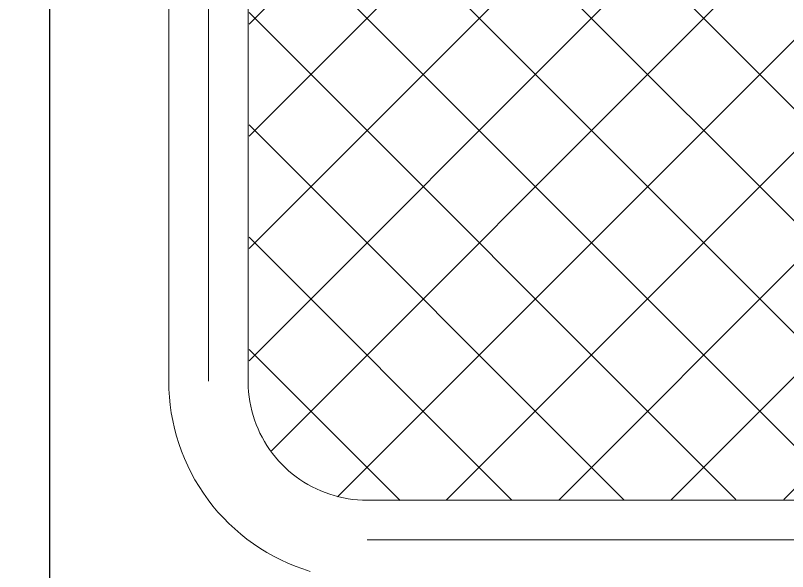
# Model space of a CAD drawing. Header units: millimetres. Extents: x 652554 to 1678317, y -308114 to 170803.
# Drawn here: x 669076.8 to 669563.5, y 101225.1 to 101575.3 of the extents above; entities that cross this region are included whole.
import ezdxf

# ---------------------------------------------------------------- set-up
doc = ezdxf.new("R2010")
doc.units = ezdxf.units.MM
doc.linetypes.add('DPA_Hidden 50', pattern=[3, 2, -1])
doc.layers.add('000 - 0_HIDE_OBJ_FRAMING_DEF_SUB_1', color=251, linetype='Continuous')
doc.layers.add('A-DETL-GENF', color=2, linetype='Continuous', lineweight=35)
doc.layers.add('A-GLAZ-CURT', color=2, linetype='Continuous', lineweight=9)

# ---------------------------------------------------------------- blocks, each defined once
blk = doc.blocks.new('DPA_CP_Fence Type D - Fence Post Left w MRTA Logo-V1-2250-01 ENTRANCE 2 ELEVATION 3')
at = {"layer": '000 - 0_HIDE_OBJ_FRAMING_DEF_SUB_1'}
blk.add_line((623042.08, 101220), (623042.08, 102895), dxfattribs=at)
blk = doc.blocks.new('DPA_CP_Fence Type D - Fence Post Left w MRTA Logo-15677996-2250-01 ENTRANCE 2 ELEVATION 3')
at = {"layer": 'A-GLAZ-CURT'}
h = blk.add_hatch(dxfattribs=at)
h.set_pattern_fill('FP_6', color=256, style=0, pattern_type=2)
h.set_pattern_definition([(45, (623407.226, 101220), (-35.3553, 35.3553), []), (135, (623407.226, 101220), (-35.3553, -35.3553), [])])
h.paths.add_polyline_path([(623250.13, 101269.87), (623578.26, 101270.7), (623594.79, 101273.63), (623613.68, 101282.59), (623626.91, 101294.05), (623637.83, 101308.48), (623645.14, 101326.21), (623647.5, 101345), (623646.67, 103100.89), (623643.74, 103117.42), (623634.74, 103136.37), (623623.32, 103149.54), (623608.89, 103160.46), (623591.16, 103167.77), (623572.37, 103170.13), (623236.19, 103169.3), (623219.66, 103166.37), (623200.71, 103157.37), (623187.7, 103146.15), (623176.62, 103131.52), (623169.31, 103113.79), (623166.95, 103095), (623167.78, 101339.11), (623170.71, 101322.58), (623179.71, 101303.63), (623190.93, 101290.62), (623205.56, 101279.54), (623223.29, 101272.23), (623242.08, 101269.87)])
h.paths.add_polyline_path([(623407.23, 102123), (623576.05, 102220), (623407.23, 102317), (623479.05, 102317), (623646.2, 102220), (623479.12, 102123), (623436.62, 102123)])
for p, q in [((623117.08, 103095), (623117.08, 101345)), ((623142.08, 101345), (623142.08, 103095)), ((623142.08, 103095), (623142.08, 101345)), ((623167.08, 101345), (623167.08, 103095)), ((623572.37, 101270), (623242.08, 101270)), ((623572.37, 101245), (623242.08, 101245)), ((623242.08, 101245), (623572.37, 101245))]:
    blk.add_line(p, q, dxfattribs=at)
at = {"layer": 'A-GLAZ-CURT', "flags": 128}
for points in [[(623117.08, 101345), (623117.18, 101340), (623117.48, 101335.01), (623117.98, 101330.04), (623118.68, 101325.09), (623119.57, 101320.17), (623120.66, 101315.29), (623121.95, 101310.46), (623123.43, 101305.68), (623125.09, 101300.97), (623126.95, 101296.32), (623128.99, 101291.76), (623131.21, 101287.28), (623133.6, 101282.89), (623136.17, 101278.6), (623138.91, 101274.42), (623141.82, 101270.35), (623144.88, 101266.4), (623148.1, 101262.58), (623151.48, 101258.88), (623154.99, 101255.33), (623158.65, 101251.92), (623162.44, 101248.66), (623166.35, 101245.55), (623170.39, 101242.6), (623174.54, 101239.82), (623178.8, 101237.2), (623183.16, 101234.76), (623187.62, 101232.49), (623192.16, 101230.4), (623196.79, 101228.5), (623201.48, 101226.78), (623206.24, 101225.25)], [(623242.08, 101270), (623239.08, 101270.06), (623236.09, 101270.24), (623233.1, 101270.54), (623230.13, 101270.96), (623227.18, 101271.5), (623224.25, 101272.15), (623221.35, 101272.92), (623218.49, 101273.81), (623215.66, 101274.81), (623212.87, 101275.92), (623210.13, 101277.14), (623207.45, 101278.48), (623204.81, 101279.91), (623202.24, 101281.46), (623199.73, 101283.1), (623197.29, 101284.84), (623194.92, 101286.68), (623192.63, 101288.61), (623190.41, 101290.64), (623188.28, 101292.75), (623186.23, 101294.94), (623184.27, 101297.21), (623182.41, 101299.56), (623180.64, 101301.99), (623178.97, 101304.48), (623177.4, 101307.03), (623175.93, 101309.65), (623174.57, 101312.32), (623173.32, 101315.05), (623172.18, 101317.82), (623171.15, 101320.64), (623170.23, 101323.5), (623169.43, 101326.39), (623168.74, 101329.31), (623168.17, 101332.25), (623167.72, 101335.22), (623167.39, 101338.2), (623167.18, 101341.19), (623167.08, 101344.19), (623167.08, 101345)]]:
    blk.add_lwpolyline(points, dxfattribs=at)
blk = doc.blocks.new('DPA_AN_Callout - DPA_AN_Callout-15552947-2250-01 ENTRANCE 2 ELEVATION 3')
at = {"layer": 'A-DETL-GENF', "linetype": 'DPA_Hidden 50', "lineweight": 50}
blk.add_arc((623317.93, 101500), 500, 180, 270, dxfattribs=at)

msp = doc.modelspace()

# ---------------------------------------------------------------- block references
at = {"layer": 'A-DETL-GENF'}
msp.add_blockref('DPA_AN_Callout - DPA_AN_Callout-15552947-2250-01 ENTRANCE 2 ELEVATION 3', (46056.406, 0), dxfattribs=at)
at = {"layer": 'A-GLAZ-CURT'}
for name in ['DPA_CP_Fence Type D - Fence Post Left w MRTA Logo-V1-2250-01 ENTRANCE 2 ELEVATION 3', 'DPA_CP_Fence Type D - Fence Post Left w MRTA Logo-15677996-2250-01 ENTRANCE 2 ELEVATION 3']:
    msp.add_blockref(name, (46056.406, 0), dxfattribs=at)

doc.saveas('drawing.dxf')
